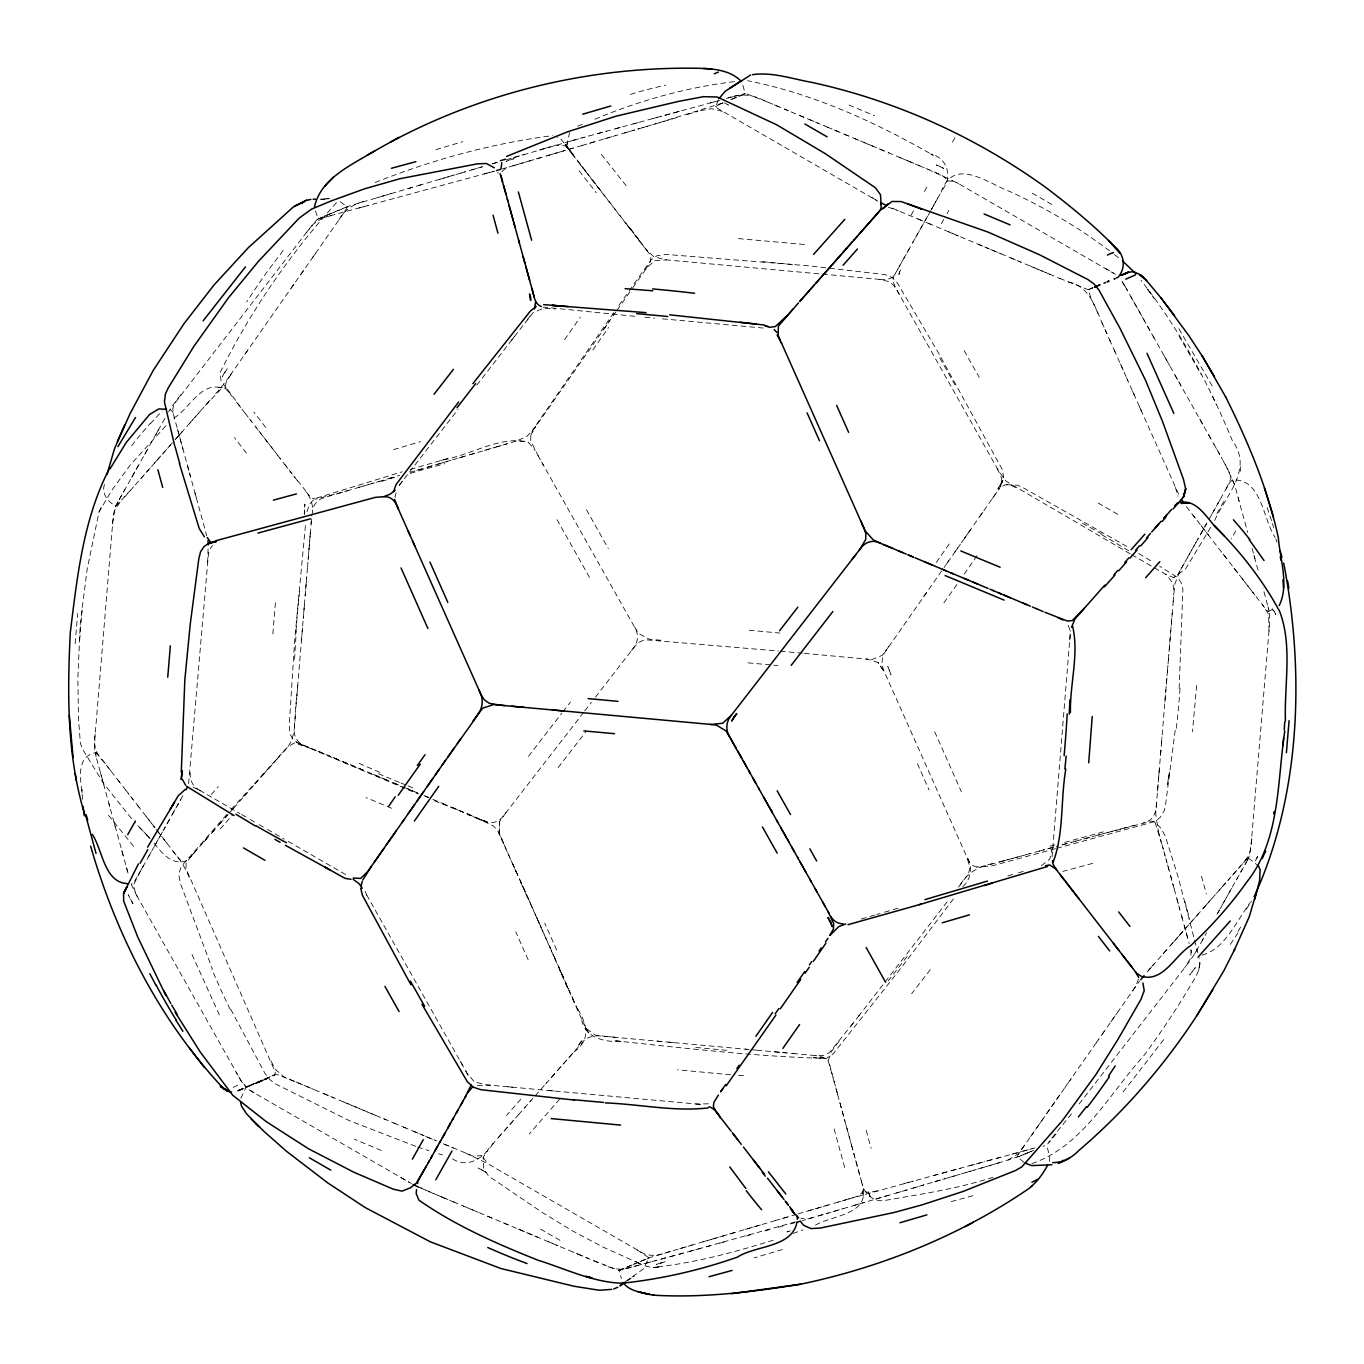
<?xml version="1.0" encoding="UTF-8"?>
<svg xmlns="http://www.w3.org/2000/svg" width="1364" height="1364" viewBox="0 0 1364 1364"><rect width="100%" height="100%" fill="white"/><g stroke="black" fill="none" stroke-linecap="round" stroke-linejoin="round"><path stroke-width="0.75" stroke-dasharray="5 3.75" d="M1214.676 520.417C1226.151 494.603 1253.533 469.54 1232.34 440.606C1208.845 383.574 1179.144 328.929 1140.986 280.319M968.798 532.182L999.522 488.261L1001.619 483.436L1001.688 477.963L996.811 467.682M1052.07 856.848L1070.143 635.13A16.419 14.919 -77 0 0 1067.04 623.774M1191.028 950.248L1190.874 957.971L1184.719 967.69M613.851 312.612L532.574 430.189L530.801 435.184L530.681 440.913L538.354 456.19M95.207 734.258C92.957 744.693 96.196 754.906 104.056 762.084M505.959 812.671L499.599 821.588L499.139 833.097L516.325 872.517M1268.98 631.14L1268.605 614.073L1262.57 604.951M1240.49 471.211L1240.729 466.659M294.556 659.323L296.244 631.089M82.505 799.355L81.806 789.227L82.164 793.814C80.51 779.151 75.77 756.338 96.043 752.519L95.838 755.861L128.523 875.04M1179.144 688.496L1182.912 589.129L1180.985 582.309L1177.132 577.177L1159.673 566.265M304.325 514.757L304.871 504.168L304.496 512.983M499.599 821.588L499.139 833.097L503.64 843.276M75.191 643.62L77.646 613.561M1196.637 685.427L1192.443 731.718M79.641 640.091L82.164 610.032M272.868 633.902L275.426 602.581M1156.553 802.816L1155.734 813.95L1158.326 831.085M207.618 562.65L208.215 544.628M296.619 698.828C293.448 715.964 298.46 737.771 284.172 750.933M296.875 695.793L297.352 690.048M297.608 687.081L303.439 616.426M304.411 604.815L305.365 593.221M305.655 589.589L306.184 583.366M306.32 581.661L307.633 565.838M310.088 536.035L307.36 569.146M310.242 534.125L311.282 521.611M311.759 515.967C316.192 499.701 302.791 487.647 293.772 476.053M295.391 713.747L294.095 731.07A16.419 14.919 -76.8 0 0 303.183 744.949L324.155 753.746M295.903 707.643L297.863 684.012M301.444 640.568L302.484 628.054M303.251 618.693L304.683 601.524M305.144 595.812L306.661 577.586M309.099 547.97L308.128 559.888M309.27 545.941L310.583 530.016M311.094 524.015L311.555 518.388M1158.07 784.419L1156.143 807.71A16.419 12.702 -89.9 0 1 1147.772 821.418L1143.356 822.782M1158.53 779.049L1159.042 772.706M1159.059 772.467L1161.037 748.648M1161.446 743.585L1166.885 677.874M1167.328 672.537L1168.846 654.26M1169.238 649.366L1173.262 600.961M1157.542 790.932L1159.571 766.363M1160.491 755.179L1161.992 737.072M1164.907 701.761L1165.913 689.69M1166.356 684.421L1167.925 665.342M1168.334 660.381L1170.806 630.407M1171.216 625.65L1172.256 612.982M1173.176 601.848L1174.847 584.048L1179.996 570.834M303.729 612.947L304.206 607.219M1049.359 1161.412L1049.769 1157.166L1046.631 1144.873M1251.811 838.638L1249.543 855.467L1246.867 861.247M1069.751 640.023L1070.689 630.782M112.581 523.998L113.706 513.256L116.281 504.816L165.76 416.89M305.434 525.566L294.76 639.477L289.236 725.188L289.935 733.815L293.124 739.765L298.409 743.363L418.185 793.984M1175.205 730.337L1165.709 803.515L1164.515 810.148L1160.389 817.172L1155.376 821.247L1149.409 823.038L1057.322 848.186M1138.514 979.011L1135.598 986.564L1102.027 1034.543M104.465 484.442C101.277 493.802 108.046 501.969 115.906 506.129L130.569 490.222M942.541 189.647C952.703 176.945 947.503 157.883 930.794 153.979L933.317 155.36C875.466 122.061 813.268 93.69 747.608 80.715M566.759 145.726L569.521 132.547M1168.897 775.332L1167.362 784.777L1169.425 772.16M1002.83 480.435L997.885 488.721L1002.83 480.435L1000.17 486.539L1003.546 476.786L1002.318 469.591L938.926 353.753L897.887 283.729L892.073 277.489L884.759 274.556L807.539 265.69L666.178 254.437L657.09 255.665L651.088 259.859L617.875 306.883M394.98 497.553L396.242 491.893M188.607 783.754L208.436 554.142A16.419 12.736 90 0 1 212.562 545.515M1052.565 847.624L1049.751 859.081L1040.664 866.259M165.794 425.824L130.433 464.766L111.882 490.205L99.061 511.858L87.16 569.197L80.254 623.501L77.85 678.488L78.481 718.589L80.357 742.903L82.011 748.239L103.511 783.379L133.143 820.634M306.968 511.722L309.594 504.049L314.743 498.644L402.192 471.791M718.453 100.066L715.571 106.716L717.464 108.285L877.836 201.156M1001.619 483.436L1002.267 481.731M240.848 1098.293L246.509 1086.631L246.696 1088.182L253.244 1092.325L411.331 1183.492M115.906 506.129L118.907 500.145M99.061 511.858L101.601 506.385M637.107 1249.953L648.94 1257.744L643.109 1269.151L624.473 1282.313M653.117 1267.412L660.227 1266.764C651.259 1268.742 642.444 1265.707 634.823 1261.12L641.438 1264.343L602.666 1246.884L572.454 1230.857L542.702 1212.766L488.653 1176.092L483.777 1169.187L483.112 1157.439L489.182 1147.959M1235.75 530.886L1231.249 538.968M1223.679 501.662L1216.432 514.501M946.974 213.756L948.85 210.397M1222.212 905.065L1224.957 900.172M1229.186 892.653L1232.067 887.538M119.128 499.753L121.805 495.013M131.711 477.4L134.371 472.677M136.093 469.608L138.94 464.544M141.123 869.874L144.055 864.674M140.185 871.562L133.297 885.389L136.144 894.511L240.149 1079.248A16.419 2.37 63.3 0 0 246.287 1086.733L248.623 1085.761M148.505 856.78L152.632 849.431M154.371 846.362L180.815 799.355M169.426 819.594L163.936 829.329M182.827 795.775L176.928 806.26M137.15 876.933L133.024 883.821L131.541 883.872M138.395 874.733L149.75 854.546M151.575 851.324L158.207 839.525M911.101 215.171L914.528 209.084M902.252 261.223L905.048 256.279M907.043 252.732L909.856 247.737M930.64 210.806L912.738 242.604M931.527 209.221L933.948 204.907M927.656 216.109L894.29 275.392A16.419 7.621 9.1 0 1 881.826 279.501L876.046 279.04M935.397 202.332L939.608 194.864M899.882 265.451L895.636 272.988M931.118 209.937L932.533 207.43M941.075 192.256C953.76 155.82 987.877 183.424 1010.349 191.744C1046.631 208.487 1081.209 229.016 1112.905 253.38M1184.327 563.162L1177.882 574.585L1173.586 577.586L1165.385 574.142M1212.016 513.938L1218.291 502.787M1220.439 498.985L1229.697 482.515L1232.476 479.975C1262.024 478.406 1262.706 519.104 1275.238 537.552M1180.678 569.641L1198.393 538.149M1200.627 534.177L1206.288 524.134M1206.952 522.941L1186.492 559.291M1209.203 518.951L1215.477 507.8M1217.643 503.964L1221.087 497.809M1226.151 488.841L1230.993 478.423L1230.106 473.837L1222.161 458.867M1202.963 939.25L1195.137 953.095A16.419 1.211 -53 0 1 1185.725 966.394L1079.197 1103.919M1205.077 935.499L1206.526 932.925M1216.961 914.391L1220.763 907.64M1247.634 859.866L1219.962 909.055M155.939 434.349L158.616 429.592M123.323 492.302L124.84 489.608M144.703 454.331L147.278 449.762M159.81 836.678L162.776 831.392M172.495 814.138L175.291 809.176M924.4 191.523L927.469 186.084M895.057 274.011C890.129 280.524 896.148 288.094 899.064 293.993M933.3 206.066L941.825 190.926M941.348 223.73L945.082 217.132M1236.313 879.985L1237.745 877.444M1244.923 864.674L1246.287 862.27M1202.315 940.393L1203.696 937.955M1217.881 912.721L1219.314 910.214M1226.321 897.734L1227.702 895.296M1240.609 872.346L1242.041 869.806M530.801 435.184L535.66 426.608M1210.686 527.357L1185.538 568.958L1173.586 577.586M1202.093 955.073C1225.469 948.935 1236.585 920.478 1250.379 902.388M1197.268 949.361L1194.387 954.169L1191.846 952.959L1190.806 949.48M645.462 269.697L650.423 261.513L650.918 257.08L649.349 253.704L561.081 139.196L556.785 136.809M1237.898 932.891L1230.243 944.536M1246.355 909.191L1251.538 901.024M119.998 502.208L114.883 510.051L112.82 521.201L94.969 737.054L94.593 748.359L96.111 756.815M564.577 339.704L580.263 317.249M977.067 555.625L963.905 574.619M343.489 213.381L229.527 376.259M592.863 349.9L608.566 327.496M244.804 354.435L247.907 349.968M949.191 543.997L934.033 565.651M291.146 288.196L294.232 283.78M300.592 274.693L303.865 270.021M312.731 257.353L315.8 252.954M603.809 329.218L609.657 320.881M615.965 311.862L534.194 428.705L526.64 436.668L515.797 441.22M617.057 310.31L632.282 288.52M632.93 287.599L646.928 267.617L654.754 260.626L666.638 259.893M923.905 596.307L927.179 591.635M945.917 564.867L948.901 560.587M954.868 552.062L958.108 547.424M970.52 529.709L944.11 567.458M979.846 516.376L982.967 511.909M992.361 498.491L995.294 494.279M941.671 570.919L884.315 653.1A16.419 12.719 -90 0 0 883.787 670.559L966.701 856.677C972.788 866.481 971.458 878.808 962.796 886.651M967.4 534.159L961.364 542.787M1030.673 1136.536L1040.306 1122.76M1040.186 1122.93L1043.494 1118.19M1046.512 1113.877L1065.284 1087.057M1068.183 1082.914L1098.838 1039.112M1021.909 1149.051L1034.065 1131.677M1036.862 1127.67L1061.567 1092.376M1064.875 1087.637L1071.234 1078.549M1096.247 1042.812L1104.584 1030.877M1110.944 1021.806L1116.98 1013.196M231.198 373.855L226.015 382.466L225.606 386.694L242.553 409.95M956.965 584.491L941.859 605.684M527.254 320.011L531.772 313.686M1163.697 1039.641L1121.958 1093.451M1132.87 990.469L1139.537 981.245M339.09 219.689C344.563 209.323 354.981 203.134 366.217 200.917M631.549 650.543L634.976 645.905A16.419 14.936 -76.8 0 0 635.351 628.514L540.638 460.248M888.68 646.655L882.184 655.385L872.244 659.426L865.97 659.017M1024.449 1145.402L1018.345 1153.62L1008.149 1160.099M315.493 210.909L318.221 219.041L323.166 216.774M953.385 898.961L900.734 968.389L837.854 1047.944L832.961 1054.065L826.413 1058.396C755.741 1056.657 685.154 1048.166 614.806 1040.766M930.333 969.599L911.646 993.725M907.196 956.403L887.828 981.381M283.132 250.55L267.804 270.907A772.331 645.257 79.6 0 0 246.731 301.887M528.465 756.321L561.746 713.253M180.764 394.793L177.235 399.362A16.419 1.194 -53.1 0 0 168.59 411.894M399.43 485.073L404.102 478.986M511.227 340.693L516.001 334.538M398.987 485.601L413.667 466.659M414.895 465.073L458.134 409.251M476.871 385.057L513.307 338.016M514.467 336.533L524.015 324.189M524.901 323.046L532.966 312.919L543.23 308.23L555.114 309.014M583.57 712.485L503.009 816.49A16.385 14.902 -77 0 1 487.715 822.185L433.769 800.498M584.764 710.934L591.362 702.426M595.454 697.14L634.72 646.451L639.017 642.239L644.763 639.699L778.469 651.02M558.149 767.574L586.111 731.462M839.15 1041.278L831.563 1051.235L828.477 1060.067L838.042 1096.025M850.983 1026.001L860.667 1013.503M853.063 1023.324L829.176 1052.838L823.686 1055.327L817.889 1055.787L792.331 1053.451M858.365 1016.47L948.611 899.95M958.619 887.043L968.611 873.42L969.957 867.504L966.701 856.677M1071.524 1113.825L1048.711 1141.992M960.188 885.014C967.383 872.431 980.222 865.594 994.168 863.378M1056.009 1133.842L1053.673 1136.86A16.402 1.211 -53.1 0 1 1047.62 1143.936M562.991 711.667L570.459 702.085M306.354 232.664L313.294 224.088L322.91 217.848L331.81 215.41M715.571 106.716L719.493 104.38M559.769 1099.026L529.3 1133.91M336.482 202.725C290.191 253.619 250.703 310.856 220.15 372.474L220.968 380.437L229.374 392.917M218.973 390.019L213.619 396.106M220.201 828.971L232.733 814.768M520.809 1099.231L506.521 1115.428M140.748 478.679L143.476 475.593M146.187 472.507L148.829 469.523M151.472 466.522L159.758 457.145M162.367 454.195L164.976 451.211M175.803 438.952L178.496 435.9M179.178 435.15L184.583 429.012M189.289 423.675L211.505 398.493M205.418 405.398L222.315 387.751L225.265 388.211L231.812 396.054M124.516 497.076L135.957 484.118M167.602 448.262L170.347 445.141M175.189 439.651L200.525 410.956M226.646 814.632L181.242 866.481L178.667 874.239L180.423 883.412L212.307 968.832M231.13 809.568L287.685 746.943L294.454 742.903L314.214 749.569M193.159 854.069L195.905 850.948M203.73 842.082L209.101 835.979M212.085 832.603L222.758 820.514M225.043 817.923L227.703 814.905M233.67 808.153L246.867 793.2M255.102 783.874L265.98 771.53M267.941 769.33L279.074 756.713M493.171 1143.424C484.135 1157.439 467.886 1169.562 451.672 1158.326M498.61 1137.269L513.512 1120.373M518.576 1114.644L525.208 1107.125M529.692 1102.044L533.818 1097.372M545.651 1083.971L572.948 1053.042M1147.141 971.901L1154.336 963.751M1163.117 953.811L1168.76 947.417M1173.824 941.671L1213.909 896.25M1151.659 966.786L1146.374 972.771M1170.619 945.303L1173.347 942.217M1178.632 936.233L1152.341 966.019M1179.366 935.397L1186.919 926.838M1189.51 923.888L1200.252 911.715M1202.963 908.663L1205.657 905.611M1206.322 904.844L1216.91 892.857M1219.126 890.334L1221.82 887.282M1222.417 886.617L1229.953 878.075M1232.579 875.091L1240.78 865.799M135.309 484.834L152.205 465.704M154.32 463.317L157.15 460.094M157.542 459.651L173.859 441.152M214.523 829.841L190.397 857.172L186.135 863.446L185.93 868.476L275.358 1072.326L274.727 1074.815L247.737 1086.955M219.757 823.907L228.129 814.444M230.38 811.887L235.989 805.527M244.429 795.979L257.574 781.061M262.945 774.974L271.317 765.494M276.67 759.424L287.685 746.943M491.79 1144.993L502.617 1132.734M503.981 1131.182L520.127 1112.888M524.305 1108.165L530.937 1100.646M535.199 1095.804L546.845 1082.624M551.329 1077.526L556.614 1071.558M557.825 1070.177L583.57 1040.988A16.419 9.48 0 0 1 598.574 1035.822L747.012 1049.308M573.818 1052.053C590.953 1039.999 587.526 1024.296 577.006 1007.962M1216.432 893.386L1227.327 881.042M1227.668 880.65L1243.866 862.321L1248.981 855.006L1250.72 849.261L1269.355 626.587L1269.628 614.567L1268.043 606.639M192.818 854.444L187.499 860.445C172.375 866.515 161.651 852.824 153.433 842.475M1243.405 862.832L1245.997 859.917M211.284 794.513L218.325 786.653M150.279 423.727L162.248 410.939M173.944 418.049C189.647 408.654 200.303 382.108 221.582 387.768L218.632 387.325L222.315 387.751M627.167 1280.83L632.163 1277.369L627.559 1280.336M648.94 1257.744L647.406 1258.529M633.305 1276.67L634.396 1275.971M593.749 1260.745L619.051 1270.413L635.266 1263.627M238.853 1090.501L242.57 1088.608L237.933 1090.16L239.433 1090.177M317.693 219.161L324.717 216.126M237.728 1085.284L231.675 1088.114M1097.969 313.618L1091.285 298.546A16.402 2.353 63.3 0 1 1089.069 289.424L1092.803 287.531M1268.793 611.26L1272.51 609.384M340.284 201.719L347.002 206.782A16.419 1.194 -53 0 1 343.404 213.449M795.502 1221.888L688.002 1251.828M255.631 1083.596L260.899 1081.243M239.45 1090.33L244.957 1087.909L234.864 1091.95M237.694 1091.081L262.314 1080.015M257.677 1082.709L267.225 1078.583M326.456 215.393L335.766 211.488M742.903 85.455L745.187 93.605L731.002 99.555M1089.069 289.424L1092.99 287.77L1087.841 289.56L1057.68 277.574M1023.307 1154.711L1028.848 1152.392M335.885 211.437L339.09 210.09M329.423 214.148L323.268 216.74M719.953 104.193L723.108 102.88M263.866 1079.367L274.727 1074.815M636.783 1262.996L638.386 1262.314M639.989 1261.649L650.27 1257.438L686.893 1246.594M1018.669 1156.655L1023.409 1154.677M1029.632 1152.051L1020.954 1155.7M1030.434 1151.727L1033.571 1150.415M347.002 206.782L339.892 209.766M722.767 103.016L652.725 124.687M730.678 99.691L746.006 93.639L769.143 102.692M249.407 1085.42L274.863 1074.747L277.727 1074.713L303.712 1085.215M633.288 1264.462L641.199 1261.137M632.078 1264.974L622.666 1268.912M997.698 1163.202L1019.317 1156.382M1043.102 1146.408L1044.671 1145.743M641.523 1261.001L646.331 1258.989M622.206 1269.1L619.051 1270.413L621.404 1278.528M1029.735 1152.017L1031.32 1151.352M329.628 214.063L350.258 205.674L391.468 193.5M1031.849 1163.594C1082.59 1146.237 1109.478 1093.723 1143.612 1055.924C1161.838 1031.457 1178.581 1005.916 1194.046 979.608C1197.95 973.146 1201.582 965.337 1198.905 957.75M594.857 119.214C639.767 100.373 687.132 87.245 735.52 81.499M577.586 126.187L583.281 123.902M815.45 1225.179C832.023 1215.136 868.783 1215.171 863.122 1187.396A16.436 9.48 0 0 1 856.234 1196.671L838.093 1202.11M375.236 182.486C432.098 159.793 491.927 143.442 552.573 135.599M793.03 1233.499L802.987 1229.902M773.269 1240.183C734.463 1252.271 694.736 1262.962 654.26 1267.292M381.443 481.441L397.043 476.582M993.043 1177.285C958.125 1188.641 921.74 1194.029 885.679 1200.32C875.023 1202.997 864.282 1194.25 862.201 1184.088M435.849 149.631L462.771 141.685M782.288 1249.56L754.241 1257.847M393.531 449.591L420.606 441.612M1023.767 1162.196L1017.783 1157.03M790.387 1230.891L787.011 1231.897L790.557 1230.959M412.474 187.328L376.225 197.985M418.424 185.572L454.996 174.814M460.776 173.109L485.004 165.982M492.063 163.902L497.366 162.35M506.453 159.673L584.082 137.287M515.132 165.163L502.259 168.931M517.894 164.345L530.801 160.543M536.154 158.974L541.508 157.406M546.845 155.837L560.485 151.813M573.221 148.079L562.872 151.114M582.053 145.471L615.693 135.582M410.359 469.387L447.886 458.526L441.271 460.418M342.654 492.148L315.578 499.139L311.299 497.928L304.513 489.932M346.507 491.023L374.52 482.788M378.902 481.492L395.355 476.65M410.07 472.319L442.107 462.908M442.874 462.686L448.449 461.032M452.592 459.821L517.297 440.777L528.192 442.089L535.234 450.632M861.264 919.029L868.152 917.017M869.857 916.506L875.5 914.852M893.25 909.618L898.654 908.032M1007.843 875.91L1013.128 874.358M1018.431 872.807L1025.455 870.726M690.423 1245.554L711.224 1239.433M713.594 1238.734L718.777 1237.216M722.426 1236.142L753.576 1226.969M755.605 1226.372L761.01 1224.787M775.212 1220.61L796.354 1214.386M798.179 1213.858L829.841 1204.531M881.383 1197.421L802.509 1220.575M885.509 1196.211L1002.455 1161.804M407.87 188.675L423.3 184.14M439.43 179.383L465.346 171.762M471.808 169.869L482.276 166.783M492.643 163.731L497.775 162.231M513.546 157.593L524.1 154.49M539.479 149.955L544.867 148.369M575.335 139.674L570.987 140.952A16.419 7.604 9 0 0 567.936 148.608L574.227 156.707M589.487 143.288L594.602 141.788M647.44 126.238L637.5 129.154M676.68 117.628L602.854 139.367M687.371 114.491L697.942 111.388M512.83 165.845L525.566 162.094M529.096 161.054L550.084 154.882M552.181 154.268L584.389 144.789M624.49 132.99L634.482 130.057M332.032 495.285L321.699 498.474A16.419 14.919 -77 0 0 312.288 510.767M336.192 494.058L348.127 490.546M358.425 487.511L363.83 485.925M368.092 484.68L379.806 481.236M389.047 478.508L399.669 475.388M416.958 470.29L422.363 468.704M427.512 467.204L432.644 465.687M437.759 464.186L454.024 459.395M459.208 457.878L464.391 456.343M469.728 454.775L475.064 453.206M484.476 450.444L495.064 447.324M496.445 446.915L506.948 443.829M876.643 914.511L880.07 913.505M884.571 912.175L891.459 910.163M670.781 1251.334L660.67 1254.3A16.419 9.48 0 0 1 643.279 1253.397L486.181 1162.827L465.806 1153.211M679.835 1248.674L692.247 1245.008M702.92 1241.871L723.96 1235.682M729.535 1234.045L735.111 1232.408M745.324 1229.39L777.003 1220.081M782.629 1218.427L788.239 1216.773M808.733 1210.755L814.138 1209.152M816.9 1208.351L845.936 1199.809M848.681 1198.99L940.512 1173.637M818.417 1215.938L828.425 1213.005M833.148 1211.607L843.668 1208.504M854.12 1205.435L864.674 1202.332M875.5 1199.144L891.63 1194.404M896.438 1192.989L907.196 1189.817M912.976 1188.129L924.008 1184.873M934.459 1181.804L944.826 1178.752M949.566 1177.354L959.898 1174.319M965.746 1172.597L976.283 1169.494M980.955 1168.13L997.067 1163.39M545.515 148.182L555.949 145.13L565.276 145.88L569.777 150.978M443.471 459.804C471.143 454.962 500.503 435.338 528.192 442.089M1103.237 831.87L1061.09 843.412M972.958 1195.682L949.412 1202.11M1092.649 863.378L1062.761 871.408M790.455 1223.934L794.564 1222.809M700.346 110.672L711.616 108.677L722.681 111.456M580.382 138.293L588.873 135.991M597.773 133.57L606.758 131.115M615.846 128.642L620.347 127.415M633.578 123.817L638.352 122.521M652.401 118.702L661.591 116.196M665.291 115.19L673.987 112.82M674.583 112.649L679.425 111.337M710.456 102.897L715.009 101.652M728.495 97.986L732.894 96.776M358.988 208.01L368.041 205.538M484.305 173.893L494.638 171.08M1012.77 858.331L1030.246 853.574M1075.838 841.162L1060.783 845.254M1089.887 837.326L1080.339 839.934M1098.344 835.041L1102.828 833.813M1134.592 825.169L1125.283 827.692M951.441 1170.67L960.426 1168.215M969.804 1165.674L994.492 1158.957M1011.918 1154.217L1020.92 1151.762M638.523 1265.298L625.224 1268.81A16.402 7.604 9.1 0 1 607.935 1266.679L603.041 1264.633M661.182 1259.125L665.785 1257.864M678.999 1254.266L683.228 1253.124M706.382 1246.815L710.985 1245.571M719.732 1243.184L724.062 1242.007M745.92 1236.057L754.377 1233.755M764.88 1230.908L769.432 1229.663M778.452 1227.208L782.919 1225.98M733.576 96.605L745.187 93.605M588.737 136.025L719.561 100.424M726.33 98.566C738.708 93.161 752.604 94.184 764.3 100.646M486.982 173.177L318.221 219.041M985.78 865.663L981.381 866.873A16.419 12.719 90 0 1 968.679 860.82L966.309 855.808M999.13 862.031L1021.414 855.978M1026.393 854.614L1044.705 849.636M1048.933 848.476L1057.1 846.26M1062.13 844.879L1071.337 842.389M1075.344 841.281L1094.116 836.183M1107.329 832.586L1151.71 821.111L1155.052 822.373L1160.781 828.101L1165.265 836.064L1178.411 877.785L1197.865 952.924M1124.976 827.778L1093.672 836.303M990.196 864.469L1003.222 860.923M1003.682 860.803L1012.889 858.297M1039.266 851.119L1058.635 845.833M942.268 1173.159L984.757 1161.599M996.249 1158.479L1035.566 1147.772M904.196 1183.526L913.488 1181.002M933.539 1175.546L949.139 1171.301M987.519 1160.849L1003.375 1156.536M1023.529 1151.046L1032.48 1148.607M646.451 1263.132L656.016 1260.524M674.004 1255.63L619.137 1270.464M700.516 1248.418L670.287 1256.636M812.705 1217.626L807.062 1219.16L800.787 1218.24M1055.48 848.664L990.69 866.225L976.743 867.01M1049.956 846.14L1055.531 844.776M489.164 172.58L493.938 171.404L498.525 173.04M877.308 1190.84L868.459 1192.665L865.219 1191.488M477.451 1085.369L490.375 1085.181M482.106 1155.496L473.581 1156.331L442.891 1143.595M326.729 198.769L329.696 198.633M708.428 1103.8L696.697 1104.039L486.3 1084.806L474.536 1081.908L467.204 1073.519L365.501 892.84M1006.615 484.732L1017.442 485.175L1023.273 487.766L1128.898 547.663M328.485 198.684L319.96 199.195L326.661 199.28L321.137 199.246M947.724 181.037L954.016 181.139L958.483 183.594M738.367 238.598L807.88 244.787M738.555 1075.326L746.551 1075.855M730.61 1074.781L677.516 1069.785M762.442 261.718L792.467 264.48M726.859 1050.314L695.742 1047.45M749.143 630.253L779.833 633.067M634.72 316.295L543.094 307.088M644.848 317.232L654.754 318.136M662.461 318.835L764.062 328.127M780.361 651.191L802.356 653.203M804.368 653.39L867.265 659.136L877.99 662.427L884.435 672.026L877.99 662.427M748.035 662.836L772.041 665.035M773.985 665.206L777.889 665.564M610.1 1036.793L615.795 1037.305M657.192 1041.09L663.04 1041.636M668.548 1042.13L674.055 1042.642M745.307 1049.155L749.143 1049.513M751.155 1049.683L759.441 1050.451M774.547 1051.832L780.464 1052.377M782.493 1052.548L794.223 1053.622M756.798 1050.212L786.397 1052.906M507.766 1086.767L513.699 1087.313M549.044 1090.535L554.79 1091.064M660.892 640.262L649.298 639.17L638.642 633.527L633.032 624.422M615.982 1040.885L622.666 1041.55C605.122 1042.352 584.031 1038.481 581.354 1017.697M695.708 1103.953L701.505 1104.55M607.065 1036.521L595.25 1035.14L586.452 1028.695L583.826 1023.256M438.628 1153.722L442.482 1154.933M478.969 819.321L486.59 821.776L468.363 814.905M417.623 1146.988L428.978 1150.722M415.73 1146.357L349.014 1120.509L275.255 1083.817L269.424 1079.214L264.923 1073.298L230.584 1009.002M888.39 207.243L898.484 210.806M482.72 820.258L487.715 822.185M849.039 105.045L874.58 115.718M381.306 1150.483L354.248 1139.162M391.621 808.289L366.063 797.582M768.222 102.3L788.562 110.825M809.346 119.555L818.707 123.476M828.067 127.398L784.334 109.052M834.291 130.023L839.286 132.103M774.309 104.858L779.475 107.023M848.255 135.871L824.009 125.693M854.324 138.412L859.167 140.441M863.975 142.47L889.089 153.007M899.166 157.235L924.263 167.755M927.963 169.306L957.545 183.066L1116.229 274.829M920.871 220.184L890.658 207.499M928.287 223.304L1060.578 278.785M1068.319 282.041C1089.393 285.741 1095.173 307.429 1102.709 324.257M1010.877 257.949L1020.647 262.041M1050.314 274.488L1030.332 266.099M317.914 751.121L364.205 770.541M387.853 780.464L343.012 761.658M393.923 783.004L402.568 786.636M404.29 787.352L417.452 792.876M424.119 795.672L431.791 798.895M442.788 803.515L473.973 816.576M295.971 1081.976L313.976 1089.529M343.643 1101.976L386.183 1119.827M306.61 1086.443L375.748 1115.428M383.625 1118.736L395.748 1123.834M403.471 1127.073L436.327 1140.85M454.093 1202.161L418.595 1187.157M463.214 1205.981L493.717 1218.785M503.759 1222.996L578.353 1254.283M598.148 1262.587L573.119 1252.084M799.389 115.377L804.368 117.457M844.384 134.252L868.084 144.192M868.8 144.499L874.068 146.698M879.32 148.898L884.213 150.961M888.203 152.632L908.032 160.952M909.225 161.446L914.272 163.561M918.023 165.129L929.225 169.835M934.101 171.881L938.995 173.944A16.419 7.604 9 0 1 946.548 182.23M917.972 218.973L931.493 224.651M948.338 231.71L958.466 235.955M978.107 244.19L988.559 248.589M990.622 249.442L1001.023 253.806M337.982 759.543L327.906 755.315M373.378 774.394L383.011 778.435M384.546 779.066L397.794 784.641M407.887 788.869L418.168 793.183M425.022 796.064L428.16 797.36M432.831 799.338L443.88 803.959M453.001 807.795L462.703 811.853M467.869 814.018L493.461 825.936L497.638 830.659L526.555 894.716M323.916 1093.706L333.958 1097.918M393.804 1123.015L405.824 1128.045M413.616 1131.319L423.573 1135.496M425.704 1136.4L436.003 1140.713M443.419 1143.833L453.411 1148.011M433.223 1193.415L423.522 1189.255A16.419 7.587 9.1 0 1 419.72 1186.595M438.083 1195.444L443.249 1197.609M443.385 1197.66L448.739 1199.911M453.257 1201.803L463.862 1206.253M468.312 1208.129L478.27 1212.306M487.647 1216.228L508.209 1224.855M518.405 1229.135L537.74 1237.25M548.243 1241.649L558.029 1245.758M578.166 1254.198L588.242 1258.426M293.789 1081.055L283.934 1076.895L274.931 1068.967L270.294 1059.334M379.772 772.331L356.669 762.34M298.409 743.363L304.615 746.159M193.057 787.233L197.968 789.5M1015.464 487.596L1011.27 485.328A16.419 12.719 -89.9 0 0 998.243 490.085M1082.419 523.213L1102.692 534.449M1032.292 193.211L1053.707 205.521M560.007 1240.336L537.723 1227.498M1098.225 503.077L1119.742 515.456M724.557 102.897L728.444 105.113L725.972 103.664M871.886 197.592L878.808 201.565M400.982 1177.626L409.268 1182.383M1130.142 553.801L1006.189 481.304L998.96 471.484L896.915 290.174L893.659 285.281L888.68 281.495L877.035 279.126L664.967 259.74L653.595 256.62L645.24 248.401M1131.728 554.722L1166.578 574.841L1173.108 583.451L1173.722 595.216M199.604 790.268L239.859 813.507M241.581 814.496L248.879 818.707M250.192 819.474L257.608 823.754M259.092 824.623L263.303 827.044M267.497 829.465L284.241 839.133M288.23 841.435L348.621 876.302M1105.3 268.367L1113.587 273.175M1138.787 553.579L1153.296 562.36M254.164 1092.871L249.646 1090.143L241.922 1082.164L236.125 1072.172M200.303 790.677L196.211 788.153A16.419 12.719 -90 0 1 190.261 772.45M1248.435 858.109L1258.256 865.765M1114.49 254.591L1120.901 259.62M170.057 409.712L172.716 411.757L174.558 418.424M139.742 827.743L149.648 837.956L134.473 822.066M96.043 752.519L101.925 759.322M146.8 835.041L152.103 840.991M133.587 846.328L106.818 813.166M177.388 856.745L181.668 861.707M601.336 154.32L627.048 186.868M579.137 170.79L596.358 192.818M246.441 453.155L234.472 437.708M570.186 150.807L567.049 146.783L574.227 156.025L569.879 150.398M265.741 427.443L253.789 411.996M1250.481 589.35L1239.484 575.148M1252.715 592.232L1254.948 595.113M1186.441 506.675L1265.877 609.231A16.419 2.37 63.3 0 0 1268.691 609.248L1262.962 588.106M1204.105 529.488L1199.604 523.657M1226.27 558.098L1221.769 552.267M1237.148 572.13L1232.698 566.384M583.417 168.573L578.66 162.452M591.925 179.554L601.081 191.386M572.266 154.2L587.577 173.961M585.565 171.37L649.349 253.704M627.15 225.043L631.685 230.908M260.371 432.934L275.954 453.053M236.518 402.141L247.123 415.832M249.476 418.867L258.614 430.666M267.105 441.629L255.921 427.188M269.22 444.357L280.404 458.816M277.727 455.337L286.849 467.119M289.202 470.171L299.807 483.845M245.128 413.258L251.436 421.391M284.888 464.595L291.197 472.745M102.249 759.748L112.922 773.524M117.44 779.356L128.676 793.865M130.671 796.44L139.605 807.965M146.084 816.337L155.24 828.153M157.133 830.608L161.583 836.354M163.748 839.15L168.505 845.271M172.938 851.017L179.213 859.098A16.419 2.37 63.2 0 1 187.38 873.25L189.664 878.348M111.149 771.24L120.015 782.68M125.982 790.387L133.126 799.594M137.576 805.34L154.967 827.812M156.331 829.551L174.882 853.523M1193.023 515.166L1195.307 518.115M1206.322 532.318L1208.521 535.165M638.881 239.501L628.94 226.595M638.386 239.535L640.756 242.604M106.409 765.119L108.779 768.188M483.112 1157.439L487.903 1163.816M1147.704 289.424L1154.268 298.511L1146.016 287.054M1178.888 328.792L1212.289 386.131M1179.025 336.004L1201.173 374.554M1122.009 281.359L1127.482 290.634M964.16 350.616L979.25 377.402M939.813 357.999L954.902 384.801M1125.181 286.542L1144.652 321.154M1147.38 326.013L1155.376 340.216M1164.31 356.089L1169.681 365.637M1175.086 375.236L1180.764 385.33M1199.774 419.089L1210.942 438.935M1213.926 444.238L1219.859 454.809M1130.62 296.227L1149.92 330.514M1152.989 335.987L1203.014 424.852M1208.709 434.963L1214.113 444.579M1216.91 449.557L1222.57 459.617M586.486 509.744L608.327 548.635M537.945 455.44L543.605 465.499M589.487 577.364L556.768 519.258M460.214 1061.107L463.044 1066.154M1225.281 464.425L1234.454 484.203L1247.651 532.318M465.891 1071.183L469.557 1078.447M219.348 1014.918L192.034 954.527M1178.598 494.194L1125.044 374.384M1212.289 395.986L1216.381 404.818M934.664 731.735L961.415 791.819M365.109 891.408L366.831 895.176M528.158 959.693L515.728 931.8M556.717 950.077L544.73 923.138M566.026 984.092L568.566 989.735L512.915 864.111M917.392 763.687L929.123 790.029M524.987 891.954L527.152 896.813M1104.942 329.27L1111.37 343.677M1114.149 349.934L1123.186 370.207M1102.01 322.671L1106.886 333.634M1109.529 339.534L1116.042 354.197M1120.458 364.069L1127.909 380.812M1132.546 391.229L1134.899 396.481M1139.349 406.472L1141.566 411.451M527.97 897.887L550.51 948.474M554.057 956.454L573.75 1000.664M522.992 886.736L531.056 904.792M536.836 917.784L541.303 927.827M549.607 946.48L555.131 958.858M558.711 966.923L563.298 977.187M572.42 997.664L578.183 1010.588M520.656 882.252L522.821 887.094M561.678 974.339L583.298 1022.812M559.513 969.463L562.224 975.55M1232.476 479.975L1234.71 485.158M1155.052 822.373L1163.134 848.578M1275.851 539.07L1276.977 542.088M1267.19 507.596L1271.845 521.628M1175.393 487.391L1178.002 496.189M1201.479 876.217L1206.356 893.931M1184.822 901.331L1189.51 918.552M1272.476 523.623L1273.584 527.578M834.103 1128.898L844.964 1168.471M866.191 1130.364L871.119 1148.335M1238.103 497.553L1239.058 500.98M1253.942 555.267L1254.88 558.66M1158.445 831.494L1161.276 841.81M843.617 1116.332L838.962 1099.401M102.317 779.475L103.255 782.902M108.898 803.498L109.802 806.772M114.405 823.532L115.343 826.925M121.839 850.625L123.732 857.547M126.494 867.64L127.466 871.136M1252.067 548.413L1258.597 572.198M1162.094 844.793L1164.975 855.279M1165.811 858.365L1173.211 885.321M1174.216 889.004L1178.036 902.9M1178.752 905.543L1182.503 919.183M1184.208 925.44L1189.186 943.581M1163.935 851.545L1166.783 861.895M1167.618 864.929L1169.442 871.562M1170.5 875.432L1175.069 892.073M1176.944 898.978L1179.792 909.294M1181.684 916.233L1185.384 929.668M1186.186 932.652L1188.044 939.421M834.308 1082.419L828.613 1062.215A16.419 9.48 0 0 0 815.467 1055.566M837.121 1092.649L835.211 1085.727M837.547 1094.201L844.964 1121.276M861.707 1182.315L855.688 1160.372M859.746 1175.137L852.261 1147.874M862.611 1185.555L860.36 1177.405M844.555 1119.725L854.751 1156.945M852.006 1146.902L845.492 1123.186M177.49 429.131L182.998 449.233M187.482 465.584L190.449 476.343M194.967 492.864L196.859 499.753M188.624 469.728L173.705 415.372L172.751 408.637L174.422 403.744L309.304 228.845A16.385 1.194 -53 0 1 317.659 219.195M189.425 472.643L206.782 535.899M100.442 772.638L101.379 776.065M630.492 94.372A769.074 584.781 -82.5 0 1 665.82 85.114M501.969 171.898A16.419 9.48 0 0 1 509.948 166.698M1122.453 282.075A16.419 2.353 63.1 0 1 1125.181 286.576M952.498 142.112A771.615 2.148 -60.3 0 1 956.403 135.428M131.66 445.772A783.874 492.916 10.5 0 1 150.057 423.624M229.442 376.345A16.419 1.176 -53 0 1 219.075 389.865M230.141 1009.326A769.057 630.134 -85.6 0 1 211.846 969.139M296.022 631.072A772.28 519.82 -88.8 0 1 299.705 590.032M410.308 473.376A783.874 355.868 -4.6 0 1 444.852 463.692M412.712 787.778A795.536 268.367 13.4 0 1 401.05 783.072M399.311 782.356A795.536 268.367 13.4 0 1 377.402 773.218M1101.805 534.807A779.543 373.088 7.3 0 1 1131.114 552.301M1180.031 688.513A780.038 653.151 -79.4 0 1 1176.092 730.405M1240.643 927.077A771.939 370.616 18.6 0 1 1237.284 932.635M1017.084 1157.235A16.419 1.211 -53 0 1 1021.875 1149.085M1245.878 860.087A16.419 1.194 -52.9 0 1 1247.719 859.763M137.287 896.523A16.419 2.353 63.2 0 1 130.279 881.195M1199.979 962.779L1198.615 970.81L1199.979 962.779M899.558 271.76L898.876 274.624L900.956 269.595L899.558 271.76M1257.625 856.336L1255.102 861.502L1257.625 856.336M224.497 372.525L222.366 376.566L227.396 368.57L224.497 372.525M581.917 1040.527L577.569 1046.495L581.917 1040.527M1195.256 967.724L1189.664 975.021L1195.256 967.724M261.513 1080.987L256.654 1083.152L261.513 1080.987M262.723 1080.476L258.683 1082.266L266.543 1078.873L262.826 1080.441M509.948 159.81L506.129 161.361L514.109 158.616L509.948 159.81M660.807 1263.047L656.408 1264.36L665.649 1261.632L660.807 1263.047M824.027 1058.004L813.404 1057.697L824.027 1058.004M303.678 745.733L296.124 741.897L303.678 745.733M940.171 166.561L936.25 164.942L943.7 168.403L940.171 166.561M482.566 1170.38L478.321 1168.061L486.249 1172.529L482.566 1170.38M1274.164 611.277L1272.135 608.856L1275.869 614.584L1274.164 611.277M568.14 148.165L564.15 143.067L568.14 148.165M870.062 1196.33L867.845 1190.653L870.062 1196.33M588.788 1033.23L585.139 1026.973L588.788 1033.23M132.905 903.633L128.284 894.75L132.905 903.633M890.948 674.566L887.776 666.229L890.948 674.566M863.122 1194.284L862.338 1191.642L863.173 1196.978L863.122 1194.284"/><path stroke-width="1.5" d="M881.11 204.447L880.513 194.779L875.398 187.755L825.322 153.689L776.696 124.806L717.174 96.997L703.551 96.674L678.402 101.413L616.119 116.162L567.151 131.967L506.59 156.434M181.276 772.194L184.839 679.835L190.227 624.269L198.82 558.711L200.593 551.704L204.157 546.418L210.397 542.412M1285.434 720.857C1284.172 684.881 1292.646 645.581 1279.671 611.447C1262.535 579.683 1239.978 551.124 1214.386 525.771L1224.207 535.916M1069.24 714.173L1069.956 699.834M1092.24 716.458L1088.711 762.817M416.497 1189.613L416.225 1193.722L418.936 1200.167C455.337 1225.622 496.581 1243.695 537.723 1260.114C565.429 1268.742 592.897 1282.416 622.291 1283.234C661.557 1279.006 700.312 1270.174 737.549 1257.045C755.673 1245.349 791.137 1247.77 796.832 1223.031M1070.416 712.571C1069.819 684.063 1079.18 654.14 1072.633 626.281M1284.206 729.859L1284.786 721.692M1289.082 720.669L1286.405 752.689M167.738 677.209L170.347 645.888M1284.786 731.07C1277.096 781.811 1280.404 839.866 1246.798 881.996C1230.396 905.15 1211.385 926.378 1190.619 945.695C1174.506 955.687 1163.594 982.404 1141.378 976.368L1136.485 973.112L1113.365 943.274M1065.813 769.16C1060.459 799.713 1064.125 833.046 1053.161 862.116M1282.893 745.869L1283.609 738.009M1064.892 769.057L1066.154 756.082M314.487 206.885C320.796 177.934 352.441 164.567 375.151 150.671M501.014 168.863L501.782 162.674M1273.635 813.779L1274.027 811.716M1234.096 950.606L1249.185 916.949L1256.534 891.971M361.102 885.935L362.193 881.451M1254.692 899.439L1259.654 880.462L1260.114 869.601L1258.256 865.765M107.057 474.382L114.44 448.875L130.006 413.718L153.331 370.258L184.004 323.66L214.165 284.803L248.197 247.822L293.107 207.157L304.956 201.156L294.897 205.93M471.262 1084.789L464.868 1097.764M534.569 308.963L535.558 301.973M393.531 491.603L396.123 484.459L458.645 401.988M1071.558 627.252L1074.985 618.932L1080.305 612.879M117.338 441.544L124.601 425.159M1262.177 858.553L1265.639 851L1264.871 852.653M1116.622 277.864L1118.207 277.199C1126.391 267.208 1124.328 254.011 1114.235 246.185C1093.485 225.06 1070.484 206.237 1046.955 188.317C976.88 137.491 896.591 100.851 811.972 82.42C792.382 78.976 772.536 71.781 752.451 74.679M186.101 789.756L187.516 786.84M362.79 880.053L371.417 866.276M117.952 446.642L135.462 417.52M1234.71 949.361L1223.764 970.929L1196.586 1016.044C1163.697 1066.171 1124.141 1111.984 1078.43 1150.824C1072.854 1156.825 1065.676 1160.423 1058.174 1163.424M138.412 863.923L123.578 893.386L123.681 901.161L137.73 937.017L165.879 995.567M110.109 468.756L126.34 442.345L149.58 414.468L158.872 408.893L166.527 409.302M127.705 834.683L135.394 821.026M140.117 863.276L147.789 849.636M412.388 1159.144L423.3 1139.673M109.819 467.818C83.357 518.167 77.219 576.767 70.314 632.367C67.211 693.611 66.836 757.122 85.267 816.252M426.574 1165.794L418.117 1180.815A16.419 7.587 9.1 0 0 417.776 1183.577M428.057 1163.185L432.303 1155.632M439.396 1143.015L453.479 1117.986M456.139 1113.28L463.351 1100.475M429.438 1160.713L416.327 1183.151L410.7 1187.669L402.039 1191.13L393.378 1189.22L353.958 1172.273L308.469 1148.761L266.185 1121.6L232.715 1095.241L200.372 1052.207L175.155 1012.241M430.734 1158.411L440.794 1140.526M452.285 1120.1L457.793 1110.347M460.674 1105.198L466.369 1095.087M435.082 1150.687L438.066 1145.385M441.97 1138.446L444.869 1133.296M451.961 1151.063L435.781 1179.775M447.716 1128.233L450.563 1123.169M467.75 1092.632L472.677 1086.852M147.602 847.146L174.524 802.237L169.954 809.534M718.981 98.634L725.222 91.252L750.592 75.054M1254.113 896.796C1301 794.871 1304.632 671.923 1283.695 563.093M829.755 935.329L833.421 929.106L833.711 923.65L828.119 911.715M172.222 805.902L178.258 795.724L185.334 789.347M1196.586 1016.044L1212.766 989.787M718.436 1095.087L713.952 1102.265L713.338 1106.545L716.748 1112.632M1047.552 1165.35C1042.744 1174.268 1036.623 1182.554 1028.541 1188.794C960 1235.545 881.69 1267.258 800.617 1284.206C751.752 1292.117 702.324 1298.136 652.759 1295.152C642.7 1292.373 629.554 1291.776 622.973 1282.433M1108.608 1075.855L1115.206 1065.966M388.57 806.448L395.219 796.815M772.587 1012.429L755.878 1036.316M825.868 943.257L813.353 961.313M799.577 1024.517L782.851 1048.405M800.821 979.352L780.293 1008.797M805.118 973.163L809.227 967.246M414.383 821.026L438.714 786.363M373.958 862.645L396.225 830.812M401.988 822.577L439.259 769.313M442.038 765.34L482.532 708.24L493.495 704.591L505.072 705.614M383.847 848.493L367.956 871.221L360.744 878.45L353.293 878.024M386.319 844.964L404.579 818.877M408.33 813.507L414.537 804.641M417.299 800.702L423.59 791.7M427.034 786.772L432.644 778.776M435.542 774.633L445.431 760.481M448.074 756.713L454.297 747.813M457.332 743.499L460.64 738.759M472.882 721.266L478.917 712.639A16.419 12.736 -90 0 0 481.27 695.435L479.088 690.269M720.772 1091.541L725.648 1084.585M736.867 1068.541L739.203 1065.199M775.212 1013.742L778.827 1008.576M797.105 982.472L804.709 971.611M809.432 964.842L811.768 961.501M819.031 951.117L821.23 947.98M825.476 941.91L827.982 938.347M720.635 1091.729L722.954 1088.438M775.911 1015.072L726.177 1085.863M1279.227 605.531C1289.236 584.986 1280.114 559.734 1278.307 537.587C1267.719 488.38 1247.941 441.544 1225.537 396.668M417.333 765.46L425.074 754.684M203.1 320.864L245.469 266.85M434.042 394.298L453.411 369.32M457.008 407.734L475.695 383.591M832.875 611.515L791.188 665.342M779.56 630.765L797.838 607.168M852.142 559.342L855.603 554.858M1078.447 1116.894L1086.375 1106.716M472.899 383.625L530.272 311.18L536.222 306.388M830.284 935.039L838.689 926.65L845.799 923.905M1230.226 921.007L1198.086 957.102M1140.679 979.829L1144.106 975.601M859.081 550.374L862.713 545.907A16.402 14.902 -76.7 0 1 878.484 542.463L892.653 548.413M813.575 254.386L844.862 219.314M1159.792 561.695L1145.692 577.688M1144.856 534.177L1131.165 549.709M1162.281 521.338L1165.879 517.229M1173.074 509.028L1183.475 497.042L1185.674 488.994L1183.509 479.463L1162.435 421.203L1145.47 380.147L1119.827 327.957L1098.958 290.089L1094.133 284.036L1087.858 279.501L1039.283 254.642L988.099 232.119L901.041 201.548L891.937 201.48L882.764 208.692L888.1 203.696M843.123 265.213L857.427 248.998M1148.062 537.552L1140.696 545.907M798.469 302.91L778.384 326.132L778.162 335.237L780.481 340.761M809.346 290.583L799.798 301.393L803.959 296.687M810.267 289.543L820.122 278.358M821.043 277.335L841.469 254.181M847.931 246.85L857.871 235.597M787.625 315.186L775.298 326.576L769.398 327.326M1080.629 612.504L1104.84 585.088M1135.666 550.152L1139.571 545.719M1151.676 531.994L1161.156 521.253M1164.157 517.877L1171.659 509.369M789.023 313.618L793.2 308.878M805.203 295.272L814.41 284.854M815.945 283.098L831.034 266.014M847.163 247.737L832.057 264.838M858.945 234.369L880.513 209.937L883.855 207.72M842.662 252.834L852.432 241.752M853.642 240.388L879.405 211.198A16.402 9.48 0 0 0 880.547 204.276M1154.796 528.465L1158.786 523.947M1084.329 608.31L1072.274 620.552L1067.552 621.097L1044.892 612.266M1113.859 574.858L1117.866 570.322M1124.823 562.445L1128.846 557.876M1146.408 537.979L1150.432 533.409M1163.867 518.201L1166.561 515.149M1118.736 570.766L1126.596 561.883M1129.972 558.064L1137.03 550.067M1104.465 586.861L1115.036 574.943M1030.979 1186.833L1032.122 1185.606M1174.574 506.078L1177.49 502.958C1196.637 497.451 1206.134 517.723 1217.234 528.738M333.43 177.081L324.666 186.339M731.547 715.009L722.767 723.21L711.445 724.489L499.804 705.137L489.182 703.261L484.22 699.732L481.117 694.839L396.566 505.021A16.419 12.702 90 0 0 384.597 496.837M1063.153 1160.253L1059.947 1162.588L1069.359 1158.138M395.083 490.239L390.24 494.143L382.773 496.99M622.172 1284.291L619.989 1285.894L624.968 1282.279M1037.868 1179.314L1031.883 1182.264M729.774 88.131L739.714 81.806M390.974 141.839C482.6 92.82 586.554 67.62 690.423 68.2C707.626 68.371 728.819 68.166 741.419 81.567M965.32 1226.628L973.248 1222.195M367.291 155.053L398.902 137.406M1125.76 279.177L1135.36 274.948M714.276 73.826L718.402 72.104M617.824 1287.241L613.681 1288.963M1114.337 278.819L1115.155 278.478L1114.286 278.836M1097.662 285.809L1099.231 285.144M1096.11 286.457L1094.61 287.088L1096.98 286.099M1103.987 283.166L1105.573 282.501M1098.532 285.451L1100.185 284.752M1120.611 275.392L1128.574 272.203L1133.655 271.675L1140.185 274.675L1146.442 280.455L1160.917 297.812L1188.862 335.646L1202.281 356.175L1225.673 396.941M1047.62 866.447L919.217 904.69M987.502 881.076L924.928 899.609M582.718 114.218L610.782 105.983M984.331 885.526L992.361 883.071M926.923 1214.864L899.967 1222.741M969.412 914.835L942.319 922.78M306.747 200.372L310.89 199.4M257.864 533.102L310.429 518.814M500.4 160.696L505.43 159.23M215.989 540.707L375.219 497.383L381.937 496.837M921.416 904.059L847.999 924.673M391.434 168.284L415.85 161.668M496.547 170.551L500.349 169.46M732.093 1270.447L709.058 1276.704M273.363 500.145L296.431 493.887M796.61 1222.229L800.719 1221.104M708.342 1107.875C674.259 1111.933 639.46 1104.124 605.173 1102.896M1045.472 865.663L1049.666 864.964L1055.787 868.919L1118.719 950.179M731.257 1293.754L800.617 1284.206M216.006 542.002L210.874 542.565L207.243 537.569M231.573 1092.155L227.106 1091.098L220.354 1086.034L228.214 1091.217L220.474 1086.324L224.344 1089.393C160.321 1021.585 116.349 935.499 90.638 846.157M611.686 1289.355L599.376 1290.276L574.022 1286.252L500.895 1268.52L430.291 1241.803L365.484 1207.72L327.616 1182.81L286.133 1150.994L264.105 1131.523L246.782 1114.098L241.667 1106.477L240.541 1102.436M1051.951 1164.754L1031.627 1165.589L1024.995 1162.981M127.449 883.582C104.107 882.593 102.743 850.045 92.309 834.393M313.14 199.212L315.613 199.212M703.449 68.524L711.667 68.882M652.759 1295.152L654.294 1295.22M560.348 305.945L552.13 305.383L646.042 312.646M620.603 1125.095L551.175 1118.582M625.104 288.657L652.742 290.788M543.639 304.615L568.208 306.61M603.365 1102.419L573.34 1099.691M636.647 313.635L667.746 316.482M614.533 733.696L583.843 730.899M588.106 698.607L617.96 701.335M511.756 706.228L523.64 707.319M552.301 709.928L563.69 710.968M669.69 314.828L764.556 325.041M574.432 1100.083L480.844 1089.7L473.325 1087.21L467.306 1081.669L421.988 1004.33M756.457 324.103L739.97 322.194M710.15 724.369L716.424 725.102L726.04 730.933L741.828 758.401M351.06 879.337L345.024 878.348L324.496 866.856L329.73 869.84M765.119 326.064L768.563 326.729L765.136 325.74M639.767 1292.151L649.52 1294.487L637.738 1291.64M907.895 204.02L921.723 209.152L920.734 208.76M945.082 575.54L1004.057 600.092M960.802 550.954L1000.136 567.254M984.075 213.96L1010.161 224.907M898.16 550.715L906.276 554.125M908.254 554.943L913.283 557.058M914.954 557.757L953.368 573.869M964.109 578.387L978.193 584.286M983.188 586.384L988.184 588.481M992.702 590.373L1001.261 593.954M1003.461 594.875L1011.457 598.233M1012.276 598.591L1026.598 604.593M1032.309 606.997L1037.663 609.231M1038.004 609.384L1043.17 611.549M998.772 592.914L1001.892 594.227M942.643 569.368L946.224 570.885M989.94 589.214L993.469 590.697M883.378 544.509L902.695 552.625M908.066 554.875L913.42 557.126M924.826 561.9L932.652 565.19M950.606 572.709L967.997 580.024M972.6 581.951L982.643 586.162M1002.966 594.67L1010.417 597.807M1022.54 602.888L1030.349 606.162M1058.038 617.773L1062.914 619.989M880.735 543.332L873.267 539.905L865.202 530.903L860.65 520.741M880.547 202.554L885.594 205.026M412.985 1184.412L418.595 1187.157M326.814 868.203L285.383 845.305M804.862 123.988L827.13 136.877M330.753 1170.141L309.406 1157.763M274.863 839.337L280.097 842.321M264.957 860.326L243.491 847.914M255.256 825.902L235.921 814.274M234.114 815.587L186.885 786.499M541.303 306.559C533.853 303.626 534.125 294.726 531.824 288.315M494.314 167.772L486.334 163.492L477.366 163.851L400.078 178.684L364.87 188.726L331.708 200.73L311.572 209.101L299.091 218.172L258.188 261.632L228.589 297.659L193.841 346.405L168.335 387.751L165.419 393.991L164.413 401.783L174.592 445.465M353.14 879.337L358.954 883.565L362.227 888.203M1122.521 260.916L1136.007 273.874M1140.185 274.675L1143.646 277.523M255.494 1123.305L259.058 1126.664L251.249 1119.23M1108.557 240.473L1119.691 253.039M774.206 329.542L776.849 332.407M796.337 1215.136L798.69 1217.933M800.685 1221.701L803.737 1225.401L811.034 1228.589L820.497 1228.026L894.255 1212.46L922.064 1204.872L963.035 1191.471L1015.396 1170.568L1021.926 1166.8L1062.232 1120.782L1095.786 1074.747L1117.781 1039.692L1140.969 999.335L1144.208 990.673L1142.913 982.95M204.344 536.768L199.195 528.397L179.383 463.521M785.852 1194.063L768.461 1171.881M1118.719 911.953L1129.938 926.446M1098.429 936.437L1109.699 950.964M791.768 1210.209L794.581 1213.824L790.404 1208.436M1060.118 874.529L1064.79 880.564M1065.796 881.86L1078.89 898.757M1122.043 954.476L1126.476 960.188M1127.465 961.484L1132.137 967.502M717.652 1113.808L715.537 1111.08A16.419 7.621 9 0 0 709.144 1106.647M721.198 1118.378L731.206 1131.302M737.617 1139.588L733.167 1133.825M752.996 1159.451L759.663 1168.044M764.079 1173.739L743.465 1147.124M784.01 1199.485L767.489 1178.172M785.101 1200.9L788.443 1205.213L786.124 1202.196M789.568 1206.646L792.876 1210.925M741.3 1144.345L732.28 1132.7M777.309 1190.84L781.828 1196.654M792.382 1210.993L795.331 1214.795M1174.66 315.715L1160.917 297.812M762.237 1172.222L765.323 1176.211M189.545 1048.132L204.464 1067.552M745.886 1188.521L729.774 1166.953M1249.219 539.701L1264.036 560.519M1181.548 499.548L1183.321 502.344M175.888 1020.067L182.895 1031.32M1056.827 870.283L1053.076 864.23L1052.394 860.65M1214.489 376.583L1202.281 356.175M171.779 1005.149L177.559 1015.157M424.613 1006.24L410.428 981.108M399.055 1011.559L384.921 986.377M1135.445 971.765L1138.718 977.528M777.139 790.762L790.523 814.564M743.107 760.669L750.098 773.064M752.928 778.128L755.707 783.055M758.486 787.983L778.026 822.697M780.856 827.743L786.261 837.343M787.403 839.354L798.315 858.74M800.225 862.15L802.953 866.993M804.197 869.209L811.375 881.962M815.126 888.646L829.261 913.744M736.083 748.171L728.035 733.593A16.419 14.919 -76.9 0 1 730.541 716.322L859.678 549.59L865.663 539.598L865.867 533.597L863.941 528.124L781.299 342.603M737.498 750.694L747.25 768.017M748.648 770.49L759.441 789.688M763.704 797.275L772.399 812.705M776.457 819.917L788.955 842.117M791.632 846.891L794.564 852.108M797.497 857.308L805.766 871.988M809.67 878.945L816.985 891.937M822.628 901.962L825.459 906.992M777.156 853.131L762.408 826.908M809.807 848.817L816.661 861.025M410.922 984.757L362.5 895.466L360.744 888.356M182.35 779.321L185.76 785.459M163.748 990.622L170.807 1003.478M777.088 334.896L781.589 343.268M149.835 973.708L155.922 985.268M1147.005 353.293L1173.824 413.36M427.887 628.463L401.05 567.936M836.626 405.398L848.613 432.337M807.079 412.866L819.508 440.76M447.801 602.342L429.95 562.053M407.921 530.528L410.24 535.745M412.559 540.928L414.861 546.112M394.554 499.446L398.459 509.284M96.026 853.421L85.676 815.314M1264.428 487.988L1273.499 517.314M500.059 173.586L505.908 193.859M1280.148 551.124L1282.024 557.126M86.137 814.734L87.688 820.02M162.708 487.459L157.849 469.745M179.775 463.675L175.018 446.437M531.619 240.217L518.371 191.966M497.962 233.193L493.052 215.239M502.651 181.992L500.98 175.342M510.119 209.186L515.081 227.259M523.094 256.5L524.987 263.388M513.324 220.866L509.181 205.811M507.289 198.888L509.624 207.362M513.768 222.52L534.296 297.335M503.555 185.282L507.749 200.593M525.89 266.696L529.641 280.37M518.525 239.808L519.411 243.099M1280.25 556.904L1281.154 560.433M1288.81 588.259L1287.65 581.03M75.242 773.627L76.214 780.379M797.019 1216.466L797.411 1219.348M84.193 815.45L83.136 806.533M73.093 757.429L69.291 715.384M1282.944 579.802L1283.541 587.935M207.993 540.587L208.215 544.628M1107.38 255.102A759.612 47.211 -48.1 0 1 1113.536 252.545M652.572 288.929A783.294 464.152 10.7 0 1 694.6 293.294M1233.397 519.803A793.285 413.923 -0.9 0 1 1249.799 539.581M301.853 203.526A795.536 111.831 54.3 0 1 306.508 200.031M286.406 842.679A779.543 373.225 7.3 0 1 255.835 825.663M398.271 795.297A779.986 161.6 -49.3 0 1 420.248 764.198M866.157 947.52A771.99 2.302 60.7 0 1 885.594 982.285M1067.177 713.969A779.424 519.752 -88.7 0 1 1064.108 755.724M843.157 923.82A16.419 14.919 -77.2 0 1 830.778 916.438M527.033 1263.541A759.612 683.637 -88.2 0 1 487.766 1247.514M1109.409 1076.639A779.475 653.527 78.9 0 1 1087.091 1107.483M1059.385 1161.838A769.16 107.483 53.1 0 1 1052.701 1162.622M761.572 1209.715A793.268 189.698 71.1 0 1 746.261 1190.755M176.092 1019.931A771.649 726.773 -59 0 1 156.144 985.132M182.162 770.779L181.242 779.543L182.128 770.779M1185.674 488.994L1183.475 497.042L1185.674 488.994M126.869 887.094L123.578 893.386L126.869 887.094M733.968 717.106L731.65 721.113L736.799 713.543L733.968 717.106M212.835 541.985L209.442 543.588L216.365 541.082L212.835 541.985M1126.937 272.851L1122.214 274.88L1126.937 272.851M1127.772 272.51L1123.407 274.369L1127.772 272.51M1128.574 272.203L1124.021 274.113L1128.574 272.203M1108.796 281.137L1107.159 281.837L1108.864 281.12M1186.134 503.026L1181.173 503.401L1189.408 502.873L1186.134 503.026M591.771 1277.915L586.128 1276.397L591.771 1277.915M1146.442 280.455L1139.707 274.573L1146.476 280.49M720.516 1117.934L717.123 1112.41L720.516 1117.934M830.625 921.894L827.965 917.512L832.347 926.65L830.625 921.894M530.511 296.96L529.539 293.993L530.664 300.472L530.511 296.96"/></g></svg>
